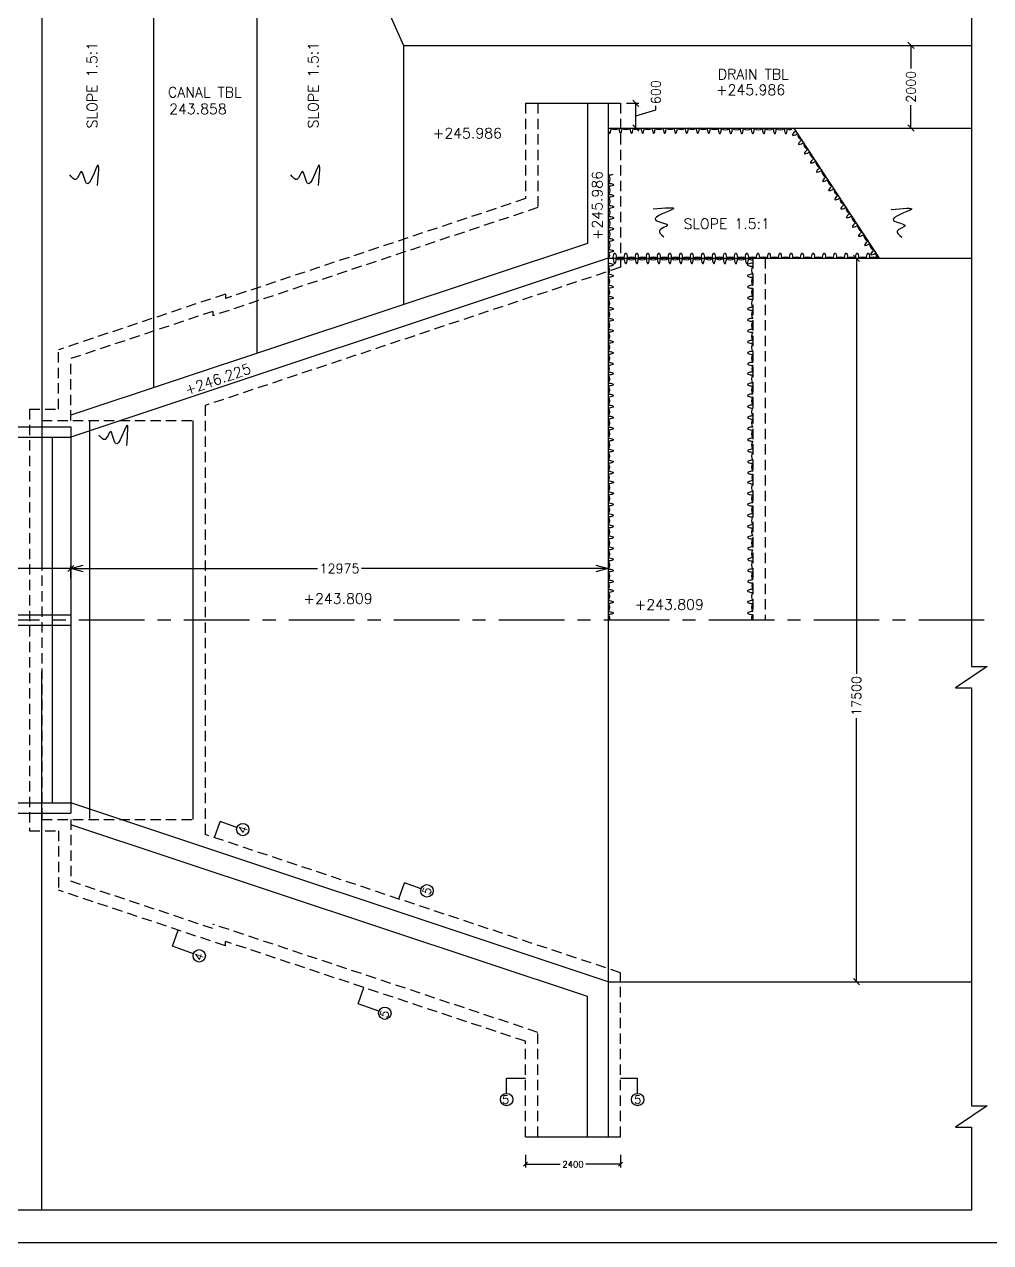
# Model space of a CAD drawing. Header units: inches. Extents: x 103704 to 210066, y -88751 to 89240.
# Drawn here: x 161114 to 184495, y -88142 to -58671 of the extents above; entities that cross this region are included whole.
import ezdxf
from ezdxf.enums import TextEntityAlignment as Align

# ---------------------------------------------------------------- set-up
doc = ezdxf.new("R2010")
doc.units = ezdxf.units.IN
doc.header["$LTSCALE"] = 100
doc.header["$MEASUREMENT"] = 0
doc.header["$PDMODE"] = 3
doc.linetypes.add('CENTER', pattern=[50.8, 31.75, -6.35, 6.35, -6.35])
doc.linetypes.add('DASHED2', pattern=[0.375, 0.25, -0.125])
for name, color, linetype in [('Center Line', 7, 'CENTER'), ('Dim', 7, 'Continuous'), ('Text', 7, 'Continuous')]:
    doc.layers.add(name, color=color, linetype=linetype)
doc.styles.add('ROMANS', font='romans')
doc.dimstyles.new('Raj-75', dxfattribs={"dimscale": 75, "dimtxt": 2, "dimasz": 1.25, "dimexe": 1, "dimexo": 0.625, "dimtad": 0, "dimtxsty": 'ROMANS', "dimblk": 'OBLIQUE', "dimcen": 1.25, "dimclrd": 256, "dimclre": 256, "dimclrt": 256, "dimadec": 0, "dimazin": 0, "dimtfac": 1, "dimtmove": 1, "dimatfit": 3, "dimfxl": 1, "dimlwd": -1, "dimlwe": -1, "dimarcsym": 0})

# ---------------------------------------------------------------- blocks, each defined once
blk = doc.blocks.new('_Oblique')
at = {"color": 0, "linetype": 'ByBlock', "lineweight": -2}
blk.add_line((-0.5, -0.5), (0.5, 0.5), dxfattribs=at)
blk = doc.blocks.new('*D89')
at = {"layer": 'Defpoints', "color": 0, "transparency": 16777216}
for p in [(182432, -59180), (182432, -61180), (182566, -61180)]:
    blk.add_point(p, dxfattribs=at)
at = {"layer": 'Dim', "transparency": 16777216}
for p, q in [((182479, -59180), (182641, -59180)), ((182566, -59180), (182566, -59736)), ((182566, -61180), (182566, -60623)), ((182479, -61180), (182641, -61180))]:
    blk.add_line(p, q, dxfattribs=at)
at = {"layer": 'Dim', "transparency": 16777216, "xscale": 150, "yscale": 150, "zscale": 150}
for p, rotation in [((182566, -59180), 90), ((182566, -61180), 270)]:
    blk.add_blockref('_Oblique', p, dxfattribs=dict(at, rotation=rotation))
at = {"layer": 'Dim', "transparency": 16777216, "insert": (182566, -60180), "char_height": 225, "attachment_point": 5, "rotation": 90, "style": 'ROMANS'}
blk.add_mtext('2000', dxfattribs=at)
blk = doc.blocks.new('*D93')
at = {"layer": 'Defpoints', "color": 0, "transparency": 16777216}
for p in [(173240, -85974), (175540, -85974), (175540, -86246)]:
    blk.add_point(p, dxfattribs=at)
at = {"layer": 'Dim', "transparency": 16777216}
for p, q in [((173240, -86020), (173240, -86321)), ((175540, -86020), (175540, -86321)), ((173240, -86246), (174079, -86246)), ((175540, -86246), (174701, -86246))]:
    blk.add_line(p, q, dxfattribs=at)
at = {"layer": 'Dim', "transparency": 16777216, "xscale": 93.75, "yscale": 93.75, "zscale": 93.75, "rotation": 180}
blk.add_blockref('_Oblique', (173240, -86246), dxfattribs=at)
at = {"layer": 'Dim', "transparency": 16777216, "xscale": 93.75, "yscale": 93.75, "zscale": 93.75}
blk.add_blockref('_Oblique', (175540, -86246), dxfattribs=at)
at = {"layer": 'Dim', "transparency": 16777216, "insert": (174390, -86246), "char_height": 150, "attachment_point": 5, "style": 'ROMANS'}
blk.add_mtext('2400', dxfattribs=at)
blk = doc.blocks.new('*D161')
at = {"layer": 'Defpoints', "color": 0, "transparency": 16777216}
for p in [(175638, -60580), (175911, -60580), (175540, -61180)]:
    blk.add_point(p, dxfattribs=at)
at = {"layer": 'Dim', "transparency": 16777216}
for p, q in [((175685, -60580), (175986, -60580)), ((175911, -61180), (175911, -60580)), ((176394, -60735), (176394, -60641)), ((175911, -60880), (176394, -60735)), ((175587, -61180), (175986, -61180))]:
    blk.add_line(p, q, dxfattribs=at)
at = {"layer": 'Dim', "transparency": 16777216, "xscale": 150, "yscale": 150, "zscale": 150}
for p, rotation in [((175911, -60580), 90), ((175911, -61180), 270)]:
    blk.add_blockref('_Oblique', p, dxfattribs=dict(at, rotation=rotation))
at = {"layer": 'Dim', "transparency": 16777216, "insert": (176394, -60310), "char_height": 225, "attachment_point": 5, "rotation": 90, "style": 'ROMANS'}
blk.add_mtext('600', dxfattribs=at)
blk = doc.blocks.new('*D148')
at = {"layer": 'Defpoints', "color": 0, "transparency": 16777216}
for p in [(162240, -71835), (156340, -72067), (162240, -72114)]:
    blk.add_point(p, dxfattribs=at)
at = {"layer": 'Dim', "transparency": 16777216}
for p, q in [((156340, -72020), (156340, -71760)), ((156340, -71835), (158272, -71835)), ((162240, -71835), (159159, -71835)), ((162240, -72067), (162240, -71760))]:
    blk.add_line(p, q, dxfattribs=at)
at = {"layer": 'Dim', "transparency": 16777216, "xscale": 150, "yscale": 150, "zscale": 150, "rotation": 180}
blk.add_blockref('_Oblique', (156340, -71835), dxfattribs=at)
at = {"layer": 'Dim', "transparency": 16777216, "xscale": 150, "yscale": 150, "zscale": 150}
blk.add_blockref('_Oblique', (162240, -71835), dxfattribs=at)
at = {"layer": 'Dim', "transparency": 16777216, "insert": (158715, -71835), "char_height": 225, "attachment_point": 5, "style": 'ROMANS'}
blk.add_mtext('5900', dxfattribs=at)
blk = doc.blocks.new('_Open30')
at = {"color": 0, "linetype": 'ByBlock', "lineweight": -2}
for p, q in [((-1, 0.268), (0, 0)), ((0, 0), (-1, -0.268)), ((0, 0), (-1, 0))]:
    blk.add_line(p, q, dxfattribs=at)
blk = doc.blocks.new('*D149')
at = {"layer": 'Defpoints', "color": 0, "transparency": 16777216}
for p in [(175240, -71709), (175240, -71835), (162240, -72067)]:
    blk.add_point(p, dxfattribs=at)
at = {"layer": 'Dim', "transparency": 16777216}
for p, q in [((162240, -72020), (162240, -71760)), ((162540, -71835), (168206, -71835)), ((174940, -71835), (169274, -71835)), ((175240, -71756), (175240, -71910))]:
    blk.add_line(p, q, dxfattribs=at)
at = {"layer": 'Dim', "transparency": 16777216, "xscale": 300, "yscale": 300, "zscale": 300, "rotation": 180}
blk.add_blockref('_Open30', (162240, -71835), dxfattribs=at)
at = {"layer": 'Dim', "transparency": 16777216, "xscale": 300, "yscale": 300, "zscale": 300}
blk.add_blockref('_Open30', (175240, -71835), dxfattribs=at)
at = {"layer": 'Dim', "transparency": 16777216, "insert": (168740, -71835), "char_height": 225, "attachment_point": 5, "style": 'ROMANS'}
blk.add_mtext('12975', dxfattribs=at)
blk = doc.blocks.new('*D157')
at = {"layer": 'Defpoints', "color": 0, "transparency": 16777216}
for p in [(180917, -64330), (180917, -81830), (181248, -81830)]:
    blk.add_point(p, dxfattribs=at)
at = {"layer": 'Dim', "transparency": 16777216}
for p, q in [((180964, -64330), (181323, -64330)), ((181248, -64330), (181248, -74382)), ((181248, -81830), (181248, -75451)), ((180964, -81830), (181323, -81830))]:
    blk.add_line(p, q, dxfattribs=at)
at = {"layer": 'Dim', "transparency": 16777216, "xscale": 150, "yscale": 150, "zscale": 150}
for p, rotation in [((181248, -64330), 90), ((181248, -81830), 270)]:
    blk.add_blockref('_Oblique', p, dxfattribs=dict(at, rotation=rotation))
at = {"layer": 'Dim', "transparency": 16777216, "insert": (181248, -74917), "char_height": 225, "attachment_point": 5, "rotation": 90, "style": 'ROMANS'}
blk.add_mtext('17500', dxfattribs=at)

msp = doc.modelspace()

# ---------------------------------------------------------------- linework, layer by layer
at = {"color": 0, "linetype": 'DASHED2', "ltscale": 10}
for p, q in [((173240.007, -60579.501), (173240.007, -62887.106)), ((173540.007, -60579.501), (173540.007, -63103.465)), ((175540.007, -60579.501), (175540.007, -64545.861)), ((173240.007, -62887.106), (165978.007, -65303.118)), ((173540.007, -63103.465), (165678.007, -65719.092)), ((178740.007, -64329.501, -0.022), (178740.007, -73079.501, -0.022)), ((179040.007, -64329.501), (179040.007, -73079.501)), ((175540.007, -64545.861), (165490.007, -67889.418)), ((165978.007, -65197.729), (161940.007, -66541.14)), ((165978.007, -65197.729), (165978.007, -65303.118)), ((165678.007, -65613.703), (162240.007, -66757.499)), ((165678.007, -65613.703), (165678.007, -65719.092)), ((161940.007, -67979.501), (161940.007, -66541.14)), ((162240.007, -68254.501), (162240.007, -66757.499)), ((161240.007, -67979.501), (161240.007, -78179.501)), ((161240.007, -67979.501), (161940.007, -67979.501)), ((165490.007, -67889.418), (165490.007, -78269.584)), ((161540.007, -68254.501), (161540.007, -77904.501)), ((161540.007, -68254.501), (165190.007, -68254.501)), ((161540.007, -77904.501), (165190.007, -77904.501)), ((162240.007, -77904.501), (162240.007, -79401.503)), ((161240.007, -78179.501), (161940.007, -78179.501)), ((161940.007, -78179.501), (161940.007, -79617.863)), ((175540.007, -81613.142), (165490.007, -78269.584)), ((165678.007, -80545.3), (162240.007, -79401.503)), ((165978.007, -80961.274), (161940.007, -79617.863)), ((173540.007, -83055.538), (165678.007, -80439.911)), ((173240.007, -83271.897), (165978.007, -80855.885)), ((165978.007, -80961.274), (165978.007, -80855.885)), ((175540.007, -85579.501), (175540.007, -81613.142)), ((173540.007, -85579.501), (173540.007, -83055.538)), ((173240.007, -85579.501), (173240.007, -83271.897))]:
    msp.add_line(p, q, dxfattribs=at)
at = {"color": 0, "ltscale": 5}
for p, q in [((174740.007, -63968.903), (162240.007, -68127.556)), ((175240.007, -64329.501), (162240.007, -68654.501)), ((156340.007, -68404.501), (162240.007, -68404.501)), ((156340.007, -68654.501), (162240.007, -68654.501)), ((156340.007, -72954.501), (162240.007, -72954.501)), ((156340.007, -73204.501), (162240.007, -73204.501)), ((156340.007, -77504.501), (162240.007, -77504.501)), ((175240.007, -81829.501), (162240.007, -77504.501)), ((156340.007, -77754.501), (162240.007, -77754.501)), ((174740.007, -82190.1), (162240.007, -78031.446))]:
    msp.add_line(p, q, dxfattribs=at)
msp.add_lwpolyline([(139448.518, -49336.958), (184032.265, -49336.958), (184032.265, -74208.462), (184409.377, -74208.462), (183644.473, -74723.451), (184032.265, -74723.451), (184032.265, -84831.738), (184409.377, -84831.738), (183644.473, -85346.726), (184032.265, -85346.726), (184032.265, -87355.23), (139448.518, -87355.23), (139448.518, -77996.571), (139060.726, -77996.571), (139825.63, -77481.583), (139448.518, -77481.583), (139448.518, -67373.296), (139060.726, -67373.296), (139825.63, -66858.308), (139448.518, -66858.308), (139448.518, -49336.958)], dxfattribs=at)
at = {"color": 0, "ltscale": 5, "start_tangent": (0.860944174, -0.508699449)}
for points in [[(162885.817, -62571.84), (162885.817, -62084.775), (162619.535, -62516.701), (162490.985, -62231.813), (162362.436, -62424.801), (162215.522, -62314.522)], [(168234.113, -62571.84), (168234.113, -62084.775), (167967.832, -62516.701), (167839.282, -62231.813), (167710.732, -62424.801), (167563.818, -62314.522)], [(163589.714, -68862.019), (163589.714, -68374.953), (163323.432, -68806.879), (163194.882, -68521.992), (163066.333, -68714.98), (162919.419, -68604.701)]]:
    msp.add_spline(points, degree=3, dxfattribs=at)
at = {"layer": 'Center Line', "color": 0, "ltscale": 0.5}
msp.add_line((139573.518, -73079.501), (192574.911, -73079.501), dxfattribs=at)
at = {"layer": 'Dim', "color": 0}
for p, q in [((161540.007, -49336.958), (161540.007, -71829.501)), ((164240.007, -49336.958), (164240.007, -67463.125)), ((166740.007, -49336.958), (166740.007, -66630.125)), ((167637.007, -53249.501), (170290.007, -59179.501)), ((170290.007, -59179.501), (184032.265, -59179.501)), ((170290.007, -59179.501), (170290.007, -65447.265)), ((173240.007, -60579.501), (175540.007, -60579.501)), ((174740.007, -60579.501), (174740.007, -63968.903)), ((175240.007, -60579.501), (175240.007, -85579.501)), ((175240.007, -61179.501), (184032.265, -61179.501)), ((181807.5, -64329.501, -0.37), (179740.006, -61179.501)), ((175240.007, -64329.501), (184032.265, -64329.501)), ((162690.007, -68279.501), (162690.007, -77879.501)), ((165190.007, -68254.501), (165190.007, -77904.501)), ((161790.007, -68654.501), (161790.007, -77504.501)), ((162240.007, -68404.501), (162240.007, -77754.501)), ((161540.007, -87355.23), (161540.007, -74329.501)), ((175240.007, -81829.501), (184032.265, -81829.501)), ((174740.007, -85579.501), (174740.007, -82190.1)), ((173240.007, -85579.501), (175540.007, -85579.501))]:
    msp.add_line(p, q, dxfattribs=at)
at = {"layer": 'Dim', "color": 0, "linetype": 'CENTER', "ltscale": 0.25}
for p, q in [((165716.226, -78344.846), (165855.662, -77954.913)), ((170173.962, -79827.9), (170313.399, -79437.968)), ((164701.985, -80974.223), (164837.241, -80581.75)), ((169192.305, -82362.73), (169327.561, -81970.256)), ((172783.514, -84164.023), (173240.007, -84164.023)), ((175540.007, -84164.023), (175954.121, -84164.023))]:
    msp.add_line(p, q, dxfattribs=at)
at = {"layer": 'Dim', "color": 0}
msp.add_lwpolyline([(210008.232, -37646.654), (138151.867, -37646.654), (138151.867, -88142.387), (210008.232, -88142.387)], close=True, dxfattribs=at)
for points in [[(175240.006, -61180.523, 0.144729543), (175263.766, -61298.224, 0.6124826), (175288.121, -61297.86, 0.144729543), (175308.351, -61179.501, 0.346456746), (175506.583, -61180.236, 0.144729543), (175530.342, -61297.937, 0.6124826), (175554.697, -61297.573, 0.144729543), (175574.928, -61179.214, 0.346456746), (175773.159, -61179.948, 0.144729543), (175796.919, -61297.649, 0.6124826), (175821.274, -61297.285, 0.144729543), (175841.505, -61178.927, 0.346456746), (176039.736, -61179.661, 0.144729543), (176063.496, -61297.362, 0.6124826), (176087.851, -61296.998, 0.144729543), (176108.081, -61178.639, 0.346456746), (176306.313, -61179.373, 0.144729543), (176330.073, -61297.075, 0.6124826), (176354.428, -61296.71, 0.144729543), (176374.658, -61178.352, 0.346456746), (176572.89, -61179.086, 0.144729543), (176596.65, -61296.787, 0.6124826), (176621.005, -61296.423, 0.144729543), (176641.235, -61178.064, 0.346456746), (176839.467, -61178.799, 0.144729543), (176863.226, -61296.5, 0.6124826), (176887.581, -61296.136, 0.144729543), (176907.812, -61177.777, 0.346456746), (177106.043, -61178.511, 0.144729543), (177129.803, -61296.212, 0.6124826), (177154.158, -61295.848, 0.144729543), (177174.389, -61177.489, 0.346456746), (177372.62, -61178.224, 0.144729543), (177396.38, -61295.925, 0.6124826), (177420.735, -61295.561, 0.144729543), (177440.965, -61177.202, 0.346456746), (177639.197, -61177.936, 0.144729543), (177662.957, -61295.637, 0.6124826), (177687.312, -61295.273, 0.144729543), (177707.542, -61176.914, 0.337073563), (177905.774, -61179.501, 0.030208586), (177905.04, -61190.136)], [(177904.947, -61191.157, 0.144729543), (177928.706, -61308.858, 0.6124826), (177953.061, -61308.494, 0.144729543), (177973.292, -61190.136, 0.346456746), (178171.523, -61190.87, 0.144729543), (178195.283, -61308.571, 0.6124826), (178219.638, -61308.207, 0.144729543), (178239.869, -61189.848, 0.346456746), (178438.1, -61190.582, 0.144729543), (178461.86, -61308.284, 0.6124826), (178486.215, -61307.919, 0.144729543), (178506.445, -61189.561, 0.346456746), (178704.677, -61190.295, 0.144729543), (178728.437, -61307.996, 0.6124826), (178752.792, -61307.632, 0.144729543), (178773.022, -61189.273, 0.346456746), (178971.254, -61190.008, 0.144729543), (178995.014, -61307.709, 0.6124826), (179019.369, -61307.345, 0.144729543), (179039.599, -61188.986, 0.346456746), (179237.831, -61189.72, 0.144729543), (179261.59, -61307.421, 0.6124826), (179285.945, -61307.057, 0.144729543), (179306.176, -61188.698, 0.346456746), (179504.407, -61189.433, 0.144729543), (179528.167, -61307.134, 0.6124826), (179552.522, -61306.77, 0.144729543), (179572.753, -61188.411, 0.464616386), (179704.044, -61179.501, 0.171630318)]]:
    msp.add_lwpolyline(points, format="xyb", dxfattribs=at)
for points, elevation in [([(179787.684, -61251.02, 0.163129951), (179698.712, -61335.224, 0.6124826), (179712.37, -61355.392, 0.144729543), (179822.443, -61307.414, 0.346456746), (179930.52, -61473.594, 0.144729543), (179845.116, -61558, 0.6124826), (179858.775, -61578.168, 0.144729543), (179968.848, -61530.19, 0.346456746), (180076.925, -61696.37, 0.144729543), (179991.521, -61780.775, 0.6124826), (180005.18, -61800.943, 0.144729543), (180115.253, -61752.965, 0.346456746), (180223.33, -61919.145, 0.144729543), (180137.926, -62003.551, 0.6124826), (180151.584, -62023.719, 0.144729543), (180261.658, -61975.741, 0.346456746), (180369.734, -62141.921, 0.144729543), (180284.331, -62226.326, 0.6124826), (180297.989, -62246.494, 0.144729543), (180408.063, -62198.516, 0.346456746), (180516.139, -62364.696, 0.144729543), (180430.736, -62449.101, 0.6124826), (180444.394, -62469.269, 0.144729543), (180554.468, -62421.292, 0.346456746), (180662.544, -62587.471, 0.144729543), (180577.14, -62671.877, 0.6124826), (180590.799, -62692.045, 0.144729543), (180700.872, -62644.067, 0.346456746), (180808.949, -62810.247, 0.144729543), (180723.545, -62894.652, 0.6124826), (180737.204, -62914.82, 0.144729543), (180847.277, -62866.842, 0.346456746), (180955.354, -63033.022, 0.144729543), (180869.95, -63117.428, 0.6124826), (180883.608, -63137.596, 0.144729543), (180993.682, -63089.618, 0.359291799), (181096.771, -63246.647, 0.215909049)], -0.016), ([(175356.5, -62304.499, -0.131524771), (175248.112, -62320.146, -0.346456746), (175248.846, -62518.378, -0.144729543), (175366.547, -62542.138, -0.6124826), (175366.183, -62566.493, -0.144729543), (175247.825, -62586.723, -0.346456746), (175248.559, -62784.955, -0.144729543), (175366.26, -62808.715, -0.6124826), (175365.896, -62833.07, -0.144729543), (175247.537, -62853.3, -0.346456746), (175248.272, -63051.532, -0.144729543), (175365.973, -63075.291, -0.6124826), (175365.609, -63099.646, -0.144729543), (175247.25, -63119.877, -0.346456746), (175247.984, -63318.108, -0.144729543), (175365.685, -63341.868, -0.6124826), (175365.321, -63366.223, -0.144729543), (175246.962, -63386.454, -0.346456746), (175247.697, -63584.685, -0.144729543), (175365.398, -63608.445, -0.6124826), (175365.034, -63632.8, -0.144729543), (175246.675, -63653.03, -0.346456746), (175247.409, -63851.262, -0.144729543), (175365.11, -63875.022, -0.6124826), (175364.746, -63899.377, -0.144729543), (175246.387, -63919.607, -0.343630117), (175248.112, -64116.558, -0.133356467), (175364.823, -64141.599, -0.6124826), (175364.459, -64165.954, -0.14228952), (175248.112, -64186.413, -0.275643856), (175249.709, -64329.501)], 0.134), ([(181096.771, -63246.647, 0.163129951), (181007.799, -63330.851, 0.6124826), (181021.457, -63351.019, 0.144729543), (181131.531, -63303.042, 0.346456746), (181239.608, -63469.222, 0.144729543), (181154.204, -63553.627, 0.6124826), (181167.862, -63573.795, 0.144729543), (181277.936, -63525.817, 0.346456746), (181386.012, -63691.997, 0.144729543), (181300.609, -63776.402, 0.6124826), (181314.267, -63796.57, 0.144729543), (181424.341, -63748.592, 0.346456746), (181532.417, -63914.772, 0.144729543), (181447.014, -63999.178, 0.6124826), (181460.672, -64019.346, 0.144729543), (181570.745, -63971.368, 0.346456746), (181678.822, -64137.548, 0.144729543), (181593.418, -64221.953, 0.6124826), (181607.077, -64242.121, 0.144729543), (181717.15, -64194.143, 0.240857624), (181771.577, -64329.501, 0.240857624)], -0.016), ([(175365.486, -64329.501, -0.147862999), (175389.001, -64209.213, -0.6124826), (175413.356, -64209.578, -0.144729543), (175433.586, -64327.936, -0.346456746), (175631.818, -64327.202, -0.144729543), (175655.578, -64209.501, -0.6124826), (175679.933, -64209.865, -0.144729543), (175700.163, -64328.224, -0.346456746), (175898.395, -64327.489, -0.144729543), (175922.154, -64209.788, -0.6124826), (175946.509, -64210.152, -0.144729543), (175966.74, -64328.511, -0.346456746), (176164.972, -64327.777, -0.144729543), (176188.731, -64210.076, -0.6124826), (176213.086, -64210.44, -0.144729543), (176233.317, -64328.799, -0.346456746), (176431.548, -64328.064, -0.144729543), (176455.308, -64210.363, -0.6124826), (176479.663, -64210.727, -0.144729543), (176499.894, -64329.086, -0.346456746), (176698.125, -64328.352, -0.144729543), (176721.885, -64210.651, -0.6124826), (176746.24, -64211.015, -0.144729543), (176766.47, -64329.373, -0.346456746), (176964.702, -64328.639, -0.144729543), (176988.462, -64210.938, -0.6124826), (177012.817, -64211.302, -0.144729543), (177033.047, -64329.661, -0.346456746), (177231.279, -64328.927, -0.144729543), (177255.038, -64211.226, -0.6124826), (177279.393, -64211.59, -0.144729543), (177299.624, -64329.948, -0.346456746), (177497.856, -64329.214, -0.144729543), (177521.615, -64211.513, -0.6124826), (177545.97, -64211.877, -0.144729543), (177566.201, -64330.236, -0.346456746), (177764.432, -64329.501, -0.144729543), (177788.192, -64211.8, -0.6124826), (177812.547, -64212.165, -0.144729543), (177832.778, -64330.523, -0.346456746), (178031.009, -64329.789, -0.014770437), (178030.275, -64317.302)], 0.134), ([(178030.64, -64329.501, -0.147862999), (178054.155, -64209.213, -0.6124826), (178078.51, -64209.578, -0.144729543), (178098.74, -64327.936, -0.346456746), (178296.972, -64327.202, -0.144729543), (178320.732, -64209.501, -0.6124826), (178345.087, -64209.865, -0.144729543), (178365.317, -64328.224, -0.346456746), (178563.549, -64327.489, -0.144729543), (178587.309, -64209.788, -0.6124826), (178611.664, -64210.152, -0.144729543), (178631.894, -64328.511, -0.346456746), (178830.126, -64327.777, -0.144729543), (178853.885, -64210.076, -0.6124826), (178878.24, -64210.44, -0.144729543), (178898.471, -64328.799, -0.346456746), (179096.702, -64328.064, -0.144729543), (179120.462, -64210.363, -0.6124826), (179144.817, -64210.727, -0.144729543), (179165.048, -64329.086, -0.346456746), (179363.279, -64328.352, -0.144729543), (179387.039, -64210.651, -0.6124826), (179411.394, -64211.015, -0.144729543), (179431.624, -64329.373, -0.346456746), (179629.856, -64328.639, -0.144729543), (179653.616, -64210.938, -0.6124826), (179677.971, -64211.302, -0.144729543), (179698.201, -64329.661, -0.346456746), (179896.433, -64328.927, -0.144729543), (179920.193, -64211.226, -0.6124826), (179944.548, -64211.59, -0.144729543), (179964.778, -64329.948, -0.346456746), (180163.01, -64329.214, -0.144729543), (180186.769, -64211.513, -0.6124826), (180211.124, -64211.877, -0.144729543), (180231.355, -64330.236, -0.346456746), (180429.586, -64329.501, -0.144729543), (180453.346, -64211.8, -0.6124826), (180477.701, -64212.165, -0.144729543), (180497.932, -64330.523, -0.346456746), (180696.163, -64329.789, -0.014770437), (180695.429, -64317.302)], 0.134), ([(180695.375, -64329.501, -0.147862999), (180718.89, -64209.213, -0.6124826), (180743.245, -64209.578, -0.144729543), (180763.476, -64327.936, -0.346456746), (180961.707, -64327.202, -0.144729543), (180985.467, -64209.501, -0.6124826), (181009.822, -64209.865, -0.144729543), (181030.052, -64328.224, -0.346456746), (181228.284, -64327.489, -0.144729543), (181252.044, -64209.788, -0.6124826), (181276.399, -64210.152, -0.144729543), (181296.629, -64328.511, -0.346456746), (181494.861, -64327.777, -0.144729543), (181518.621, -64210.076, -0.6124826), (181542.976, -64210.44, -0.144729543), (181563.206, -64328.799, -0.346456746), (181761.438, -64328.064, -0.074798492), (181765.281, -64265.177, -0.074798492)], 0.134), ([(175241.444, -64451.067, -0.144729543), (175359.145, -64474.827, -0.6124826), (175358.781, -64499.182, -0.144729543), (175240.423, -64519.412, -0.346456746), (175241.157, -64717.644, -0.144729543), (175358.858, -64741.403, -0.6124826), (175358.494, -64765.758, -0.144729543), (175240.135, -64785.989, -0.346456746), (175240.869, -64984.22, -0.144729543), (175358.571, -65007.98, -0.6124826), (175358.206, -65032.335, -0.144729543), (175239.848, -65052.566, -0.346456746), (175240.582, -65250.797, -0.144729543), (175358.283, -65274.557, -0.6124826), (175357.919, -65298.912, -0.144729543), (175239.56, -65319.142, -0.346456746), (175240.295, -65517.374, -0.144729543), (175357.996, -65541.134, -0.6124826), (175357.632, -65565.489, -0.144729543), (175239.273, -65585.719, -0.346456746), (175240.007, -65783.951, -0.144729543), (175357.708, -65807.711, -0.6124826), (175357.344, -65832.066, -0.144729543), (175238.985, -65852.296, -0.346456746), (175239.72, -66050.528, -0.144729543), (175357.421, -66074.287, -0.6124826), (175357.057, -66098.642, -0.144729543), (175238.698, -66118.873, -0.346456746), (175239.432, -66317.104, -0.144729543), (175357.133, -66340.864, -0.6124826), (175356.769, -66365.219, -0.144729543), (175238.41, -66385.45, -0.346456746), (175239.145, -66583.681, -0.144729543), (175356.846, -66607.441, -0.6124826), (175356.482, -66631.796, -0.144729543), (175238.123, -66652.026, -0.343630117), (175239.848, -66848.978, -0.133356467), (175356.558, -66874.018, -0.6124826), (175356.194, -66898.373, -0.14228952), (175239.848, -66918.832, -0.275235224), (175240.869, -67082.577, -0.040889043)], 0.134), ([(175365.486, -64329.501, 0.147862999), (175389.001, -64449.789, 0.6124826), (175413.356, -64449.425, 0.144729543), (175433.586, -64331.067, 0.346456746), (175631.818, -64331.801, 0.144729543), (175655.578, -64449.502, 0.6124826), (175679.933, -64449.138, 0.144729543), (175700.163, -64330.779, 0.346456746), (175898.395, -64331.513, 0.144729543), (175922.154, -64449.215, 0.6124826), (175946.509, -64448.85, 0.144729543), (175966.74, -64330.492, 0.346456746), (176164.972, -64331.226, 0.144729543), (176188.731, -64448.927, 0.6124826), (176213.086, -64448.563, 0.144729543), (176233.317, -64330.204, 0.346456746), (176431.548, -64330.939, 0.144729543), (176455.308, -64448.64, 0.6124826), (176479.663, -64448.276, 0.144729543), (176499.894, -64329.917, 0.346456746), (176698.125, -64330.651, 0.144729543), (176721.885, -64448.352, 0.6124826), (176746.24, -64447.988, 0.144729543), (176766.47, -64329.629, 0.346456746), (176964.702, -64330.364, 0.144729543), (176988.462, -64448.065, 0.6124826), (177012.817, -64447.701, 0.144729543), (177033.047, -64329.342, 0.346456746), (177231.279, -64330.076, 0.144729543), (177255.038, -64447.777, 0.6124826), (177279.393, -64447.413, 0.144729543), (177299.624, -64329.054, 0.346456746), (177497.856, -64329.789, 0.144729543), (177521.615, -64447.49, 0.6124826), (177545.97, -64447.126, 0.144729543), (177566.201, -64328.767, 0.346456746), (177764.432, -64329.501, 0.144729543), (177788.192, -64447.202, 0.6124826), (177812.547, -64446.838, 0.144729543), (177832.778, -64328.48, 0.346456746), (178031.009, -64329.214, 0.014770437), (178030.275, -64341.701)], 0.134), ([(178030.887, -64332.088, 0.147862999), (178054.402, -64452.376, 0.6124826), (178078.757, -64452.012, 0.144729543), (178098.988, -64333.653, 0.346456746), (178297.219, -64334.388, 0.144729543), (178320.979, -64452.089, 0.6124826), (178345.334, -64451.725, 0.144729543), (178365.564, -64333.366, 0.346456746), (178563.796, -64334.1, 0.144729543), (178587.556, -64451.801, 0.6124826), (178611.911, -64451.437, 0.144729543), (178632.141, -64333.079, 0.182605609), (178740.007, -64367.572, 0.182605609)], 0.134), ([(178738.41, -64451.067, 0.144729543), (178620.709, -64474.827, 0.6124826), (178621.074, -64499.182, 0.144729543), (178739.432, -64519.412, 0.346456746), (178738.698, -64717.644, 0.144729543), (178620.997, -64741.403, 0.6124826), (178621.361, -64765.758, 0.144729543), (178739.72, -64785.989, 0.346456746), (178738.985, -64984.22, 0.144729543), (178621.284, -65007.98, 0.6124826), (178621.648, -65032.335, 0.144729543), (178740.007, -65052.566, 0.346456746), (178739.273, -65250.797, 0.144729543), (178621.572, -65274.557, 0.6124826), (178621.936, -65298.912, 0.144729543), (178740.295, -65319.142, 0.346456746), (178739.56, -65517.374, 0.144729543), (178621.859, -65541.134, 0.6124826), (178622.223, -65565.489, 0.144729543), (178740.582, -65585.719, 0.346456746), (178739.848, -65783.951, 0.144729543), (178622.147, -65807.711, 0.6124826), (178622.511, -65832.066, 0.144729543), (178740.869, -65852.296, 0.346456746), (178740.135, -66050.528, 0.144729543), (178622.434, -66074.287, 0.6124826), (178622.798, -66098.642, 0.144729543), (178741.157, -66118.873, 0.346456746), (178740.423, -66317.104, 0.144729543), (178622.722, -66340.864, 0.6124826), (178623.086, -66365.219, 0.144729543), (178741.444, -66385.45, 0.346456746), (178740.71, -66583.681, 0.144729543), (178623.009, -66607.441, 0.6124826), (178623.373, -66631.796, 0.144729543), (178741.732, -66652.026, 0.343630117), (178740.007, -66848.978, 0.133356467), (178623.296, -66874.018, 0.6124826), (178623.661, -66898.373, 0.14228952), (178740.007, -66918.832, 0.275235224), (178738.985, -67082.577, 0.040889043)], 0.256), ([(175242.019, -67082.577, -0.144729543), (175359.72, -67106.337, -0.6124826), (175359.356, -67130.692, -0.144729543), (175240.997, -67150.922, -0.346456746), (175241.732, -67349.154, -0.144729543), (175359.433, -67372.914, -0.6124826), (175359.069, -67397.269, -0.144729543), (175240.71, -67417.499, -0.346456746), (175241.444, -67615.731, -0.144729543), (175359.145, -67639.49, -0.6124826), (175358.781, -67663.845, -0.144729543), (175240.423, -67684.076, -0.346456746), (175241.157, -67882.307, -0.144729543), (175358.858, -67906.067, -0.6124826), (175358.494, -67930.422, -0.144729543), (175240.135, -67950.653, -0.346456746), (175240.869, -68148.884, -0.144729543), (175358.571, -68172.644, -0.6124826), (175358.206, -68196.999, -0.144729543), (175239.848, -68217.229, -0.346456746), (175240.582, -68415.461, -0.144729543), (175358.283, -68439.221, -0.6124826), (175357.919, -68463.576, -0.144729543), (175239.56, -68483.806, -0.346456746), (175240.295, -68682.038, -0.144729543), (175357.996, -68705.798, -0.6124826), (175357.632, -68730.153, -0.144729543), (175239.273, -68750.383, -0.346456746), (175240.007, -68948.615, -0.144729543), (175357.708, -68972.374, -0.6124826), (175357.344, -68996.729, -0.144729543), (175238.985, -69016.96, -0.346456746), (175239.72, -69215.191, -0.144729543), (175357.421, -69238.951, -0.6124826), (175357.057, -69263.306, -0.144729543), (175238.698, -69283.537, -0.343630117), (175240.423, -69480.488, -0.133356467), (175357.133, -69505.528, -0.6124826), (175356.769, -69529.883, -0.14228952), (175240.423, -69550.343, -0.275235224), (175241.444, -69714.087, -0.040889043)], 0.134), ([(178738.985, -67082.577, 0.144729543), (178621.284, -67106.337, 0.6124826), (178621.648, -67130.692, 0.144729543), (178740.007, -67150.922, 0.346456746), (178739.273, -67349.154, 0.144729543), (178621.572, -67372.914, 0.6124826), (178621.936, -67397.269, 0.144729543), (178740.295, -67417.499, 0.346456746), (178739.56, -67615.731, 0.144729543), (178621.859, -67639.49, 0.6124826), (178622.223, -67663.845, 0.144729543), (178740.582, -67684.076, 0.346456746), (178739.848, -67882.307, 0.144729543), (178622.147, -67906.067, 0.6124826), (178622.511, -67930.422, 0.144729543), (178740.869, -67950.653, 0.346456746), (178740.135, -68148.884, 0.144729543), (178622.434, -68172.644, 0.6124826), (178622.798, -68196.999, 0.144729543), (178741.157, -68217.229, 0.346456746), (178740.423, -68415.461, 0.144729543), (178622.722, -68439.221, 0.6124826), (178623.086, -68463.576, 0.144729543), (178741.444, -68483.806, 0.346456746), (178740.71, -68682.038, 0.144729543), (178623.009, -68705.798, 0.6124826), (178623.373, -68730.153, 0.144729543), (178741.732, -68750.383, 0.346456746), (178740.997, -68948.615, 0.144729543), (178623.296, -68972.374, 0.6124826), (178623.661, -68996.729, 0.144729543), (178742.019, -69016.96, 0.346456746), (178741.285, -69215.191, 0.144729543), (178623.584, -69238.951, 0.6124826), (178623.948, -69263.306, 0.144729543), (178742.307, -69283.537, 0.343630117), (178740.582, -69480.488, 0.133356467), (178623.871, -69505.528, 0.6124826), (178624.235, -69529.883, 0.14228952), (178740.582, -69550.343, 0.275235224), (178739.56, -69714.087, 0.040889043)], 0.256), ([(175242.594, -69714.087, -0.144729543), (175360.295, -69737.847, -0.6124826), (175359.931, -69762.202, -0.144729543), (175241.572, -69782.432, -0.346456746), (175242.307, -69980.664, -0.144729543), (175360.008, -70004.424, -0.6124826), (175359.644, -70028.779, -0.144729543), (175241.285, -70049.009, -0.346456746), (175242.019, -70247.241, -0.144729543), (175359.72, -70271.001, -0.6124826), (175359.356, -70295.356, -0.144729543), (175240.997, -70315.586, -0.346456746), (175241.732, -70513.818, -0.144729543), (175359.433, -70537.577, -0.6124826), (175359.069, -70561.932, -0.144729543), (175240.71, -70582.163, -0.346456746), (175241.444, -70780.394, -0.144729543), (175359.145, -70804.154, -0.6124826), (175358.781, -70828.509, -0.144729543), (175240.423, -70848.74, -0.346456746), (175241.157, -71046.971, -0.144729543), (175358.858, -71070.731, -0.6124826), (175358.494, -71095.086, -0.144729543), (175240.135, -71115.316, -0.346456746), (175240.869, -71313.548, -0.144729543), (175358.571, -71337.308, -0.6124826), (175358.206, -71361.663, -0.144729543), (175239.848, -71381.893, -0.346456746), (175240.582, -71580.125, -0.144729543), (175358.283, -71603.885, -0.6124826), (175357.919, -71628.24, -0.144729543), (175239.56, -71648.47, -0.346456746), (175240.295, -71846.702, -0.144729543), (175357.996, -71870.461, -0.6124826), (175357.632, -71894.816, -0.144729543), (175239.273, -71915.047, -0.343630117), (175240.997, -72111.998, -0.133356467), (175357.708, -72137.038, -0.6124826), (175357.344, -72161.393, -0.14228952), (175240.997, -72181.853, -0.275235224), (175242.019, -72345.597, -0.040889043)], 0.134), ([(178739.56, -69714.087, 0.144729543), (178621.859, -69737.847, 0.6124826), (178622.223, -69762.202, 0.144729543), (178740.582, -69782.432, 0.346456746), (178739.848, -69980.664, 0.144729543), (178622.147, -70004.424, 0.6124826), (178622.511, -70028.779, 0.144729543), (178740.869, -70049.009, 0.346456746), (178740.135, -70247.241, 0.144729543), (178622.434, -70271.001, 0.6124826), (178622.798, -70295.356, 0.144729543), (178741.157, -70315.586, 0.346456746), (178740.423, -70513.818, 0.144729543), (178622.722, -70537.577, 0.6124826), (178623.086, -70561.932, 0.144729543), (178741.444, -70582.163, 0.346456746), (178740.71, -70780.394, 0.144729543), (178623.009, -70804.154, 0.6124826), (178623.373, -70828.509, 0.144729543), (178741.732, -70848.74, 0.346456746), (178740.997, -71046.971, 0.144729543), (178623.296, -71070.731, 0.6124826), (178623.661, -71095.086, 0.144729543), (178742.019, -71115.316, 0.346456746), (178741.285, -71313.548, 0.144729543), (178623.584, -71337.308, 0.6124826), (178623.948, -71361.663, 0.144729543), (178742.307, -71381.893, 0.346456746), (178741.572, -71580.125, 0.144729543), (178623.871, -71603.885, 0.6124826), (178624.235, -71628.24, 0.144729543), (178742.594, -71648.47, 0.346456746), (178741.86, -71846.702, 0.144729543), (178624.159, -71870.461, 0.6124826), (178624.523, -71894.816, 0.144729543), (178742.882, -71915.047, 0.343630117), (178741.157, -72111.998, 0.133356467), (178624.446, -72137.038, 0.6124826), (178624.81, -72161.393, 0.14228952), (178741.157, -72181.853, 0.275235224), (178740.135, -72345.597, 0.040889043)], 0.256), ([(175241.444, -72342.586, -0.144729543), (175359.145, -72366.346, -0.6124826), (175358.781, -72390.701, -0.144729543), (175240.423, -72410.931, -0.346456746), (175241.157, -72609.163, -0.144729543), (175358.858, -72632.922, -0.6124826), (175358.494, -72657.277, -0.144729543), (175240.135, -72677.508, -0.346456746), (175240.869, -72875.74, -0.144729543), (175358.571, -72899.499, -0.6124826), (175358.206, -72923.854, -0.144729543), (175239.848, -72944.085, -0.227904986), (175270.496, -73079.501, -0.227904986)], 0.134), ([(178738.41, -72342.586, 0.144729543), (178620.709, -72366.346, 0.6124826), (178621.074, -72390.701, 0.144729543), (178739.432, -72410.931, 0.346456746), (178738.698, -72609.163, 0.144729543), (178620.997, -72632.922, 0.6124826), (178621.361, -72657.277, 0.144729543), (178739.72, -72677.508, 0.346456746), (178738.985, -72875.74, 0.144729543), (178621.284, -72899.499, 0.6124826), (178621.648, -72923.854, 0.144729543), (178740.007, -72944.085, 0.227904986), (178709.358, -73079.501, 0.227904986)], 0.256)]:
    msp.add_lwpolyline(points, format="xyb", dxfattribs=dict(at, elevation=elevation))
for centre in [(166398.964, -78149.193), (170856.701, -79632.248), (165345.33, -81204.278), (169835.65, -82592.784), (172783.514, -84680.838), (175954.121, -84680.838)]:
    msp.add_circle(centre, 150, dxfattribs=at)
at = {"layer": 'Text', "color": 0, "start_tangent": (-0.508699449, 0.860944174)}
for points in [[(176331.528, -63136.482, 0.134), (176818.593, -63136.482, 0.134), (176386.667, -63402.763, 0.134), (176671.554, -63531.313, 0.134), (176478.566, -63659.863, 0.134), (176588.845, -63806.777, 0.134)], [(182088.018, -63147.575, 0.1), (182575.084, -63147.575, 0.1), (182143.158, -63413.856, 0.1), (182428.045, -63542.406, 0.1), (182235.057, -63670.956, 0.1), (182345.336, -63817.87, 0.1)]]:
    msp.add_spline(points, degree=3, dxfattribs=at)

# ---------------------------------------------------------------- texts
at = {"layer": 'Dim', "color": 0, "style": 'ROMANS'}
for s, rotation, p in [('4', 70.2274408, (166398.964, -78149.193)), ('5', 70.2274408, (170856.701, -79632.248)), ('4', 70.2274408, (165338.189, -81224.246)), ('5', 70.2274408, (169828.51, -82612.752)), ('5', 359.9040578, (172762.308, -84680.838)), ('5', 359.9040578, (175954.121, -84680.838))]:
    msp.add_text(s, height=200, rotation=rotation, dxfattribs=at).set_placement(p, align=Align.MIDDLE_CENTER)
at = {"layer": 'Text', "color": 0, "style": 'ROMANS'}
for s, rotation, p in [('SLOPE 1.5:1', 90, (162954.869, -60141.663)), ('SLOPE 1.5:1', 90, (168303.166, -60141.663)), ('+245.986', 90, (175176.489, -63053.744)), ('+246.225', 19.1110222, (165859.375, -67444.326))]:
    msp.add_text(s, height=250, rotation=rotation, dxfattribs=at).set_placement(p, align=Align.BOTTOM_CENTER)
for s, p in [('DRAIN TBL', (178751.008, -59875.863)), ('CANAL TBL', (165478.201, -60311.952))]:
    msp.add_text(s, height=250, dxfattribs=at).set_placement(p, align=Align.MIDDLE_CENTER)
for s, p in [('+245.986', (178686.839, -60454.318)), ('243.858', (165314.332, -60916.844)), ('+245.986', (171834.086, -61502.848)), ('SLOPE 1.5:1', (178108.332, -63694.264, 0.134)), ('+243.809', (168704.897, -72762.851)), ('+243.809', (176719.194, -72905.143))]:
    msp.add_text(s, height=250, dxfattribs=at).set_placement(p, align=Align.BOTTOM_CENTER)

# ---------------------------------------------------------------- dimensions: what is measured, and where the dimension line sits
at = {"layer": 'Dim', "color": 0}
for base, p1, p2, picture, middle in [((182566.375, -61179.501), (182432.291, -59179.501), (182432.291, -61179.501), '*D89', (182566.375, -60179.501)), ((175911.397, -60579.501), (175540.007, -61179.501), (175637.836, -60579.501), '*D161', (176394.21, -60594.033))]:
    dim = msp.add_linear_dim(base=base, p1=p1, p2=p2, angle=90, dimstyle='Raj-75', override={"dimtxt": 3, "dimasz": 2}, dxfattribs=at)
    dim.commit()
    dim.dimension.update_dxf_attribs({"geometry": picture, "text_midpoint": middle})
dim = msp.add_linear_dim(base=(181248.254, -81829.501), p1=(180916.683, -64329.501), p2=(180916.683, -81829.501), angle=90, dimstyle='Raj-75', override={"dimtxt": 3, "dimasz": 2}, dxfattribs=at)
dim.commit()
dim.dimension.update_dxf_attribs({"geometry": '*D157', "text_midpoint": (181248.254, -74916.655), "dimtype": 160})
dim = msp.add_linear_dim(base=(162240.007, -71835.216), p1=(156340.007, -72066.634), p2=(162240.007, -72113.509), dimstyle='Raj-75', override={"dimtxt": 3, "dimasz": 2}, dxfattribs=at)
dim.commit()
dim.dimension.update_dxf_attribs({"geometry": '*D148', "text_midpoint": (158715.478, -71835.216), "dimtype": 160})
for base, p1, p2, text, override, picture, middle in [((175240.007, -71835.216), (162240.007, -72066.634), (175240.007, -71709.459), '12975', {"dimtxt": 3, "dimasz": 4, "dimblk1": 'Open30', "dimblk2": 'Open30', "dimsah": 1}, '*D149', (168740.007, -71835.216)), ((175540.007, -86245.674), (173240.007, -85973.525), (175540.007, -85973.525), '2400', {"dimfxl": 150}, '*D93', (174390.007, -86245.674))]:
    dim = msp.add_linear_dim(base=base, p1=p1, p2=p2, text=text, dimstyle='Raj-75', override=override, dxfattribs=at)
    dim.commit()
    dim.dimension.update_dxf_attribs({"geometry": picture, "text_midpoint": middle})

# ---------------------------------------------------------------- leaders
for points in [[(166257.723, -78098.687), (165855.662, -77954.913)], [(170715.46, -79581.741), (170313.399, -79437.968)], [(165204.088, -81153.771), (164701.985, -80974.223)], [(169694.409, -82542.278), (169192.305, -82362.73)], [(172783.514, -84530.838), (172783.514, -84164.023)], [(175954.121, -84530.838), (175954.121, -84164.023)]]:
    msp.add_leader(points, dimstyle='Raj-75', override={"dimgap": 0.625, "dimtad": 0}, dxfattribs=at)

doc.saveas('drawing.dxf')
